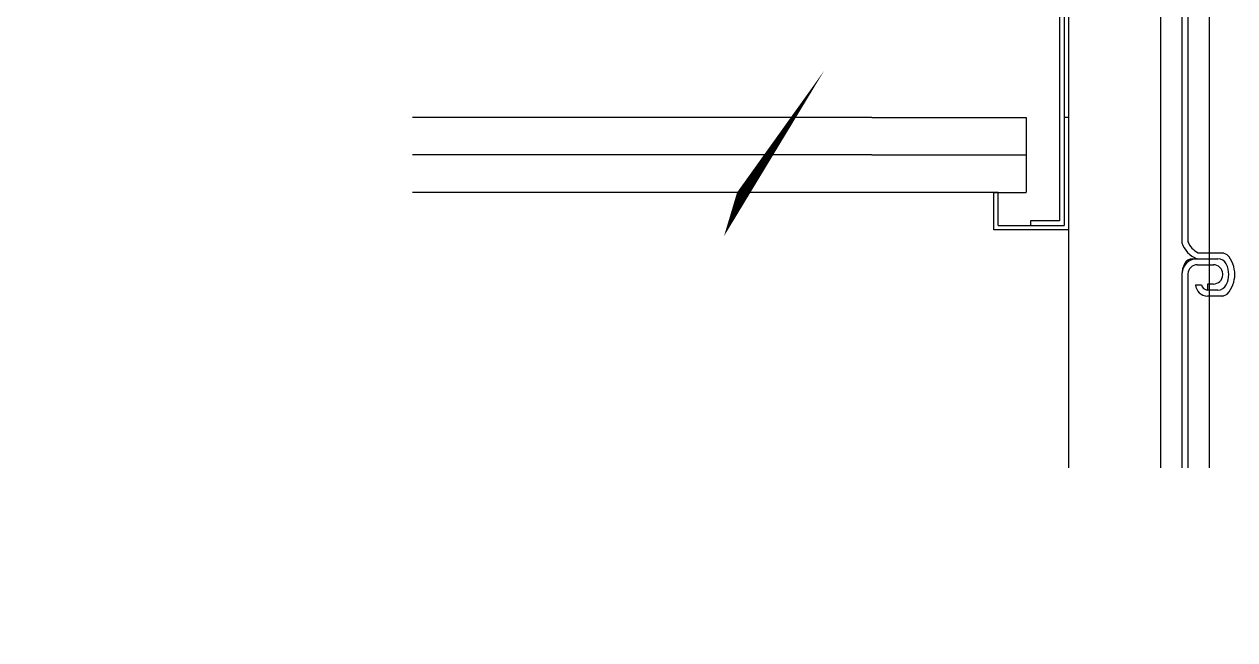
# Model space of a CAD drawing. Header units: millimetres. Extents: x -6941 to 136681, y 2065 to 58366.
# Drawn here: x 47112 to 49631, y 46649 to 47929 of the extents above; entities that cross this region are included whole.
import ezdxf

# ---------------------------------------------------------------- set-up
doc = ezdxf.new("R2010")
doc.units = ezdxf.units.MM
doc.header["$LTSCALE"] = 4
doc.header["$MEASUREMENT"] = 0
for name, color, linetype in [('9', 9, 'CONTINUOUS'), ('CEIL', 8, 'CONTINUOUS'), ('ELE', 4, 'CONTINUOUS'), ('철물', 4, 'CONTINUOUS')]:
    doc.layers.add(name, color=color, linetype=linetype)

msp = doc.modelspace()

# ---------------------------------------------------------------- linework, layer by layer
at = {"layer": '9', "ltscale": 10}
for p, q in [((49476.73, 48359.32), (49476.73, 47006.63)), ((49578.13, 48359.32), (49578.13, 47006.63)), ((49521.43, 47987.65), (49521.43, 47474.6)), ((49533.91, 47993.75), (49533.91, 47476.68)), ((49285.62, 47735.3), (49285.62, 47006.63)), ((49544.02, 47441.31), (49596.35, 47441.31)), ((49554.23, 47441.31), (49596.35, 47441.31)), ((49554.23, 47441.31), (49596.35, 47441.31)), ((49555.26, 47453.79), (49606.46, 47453.79)), ((49555.26, 47453.79), (49606.46, 47453.79)), ((49555.26, 47453.79), (49606.46, 47453.79)), ((49615.74, 47449.64), (49606.46, 47453.79)), ((49615.74, 47449.64), (49606.46, 47453.79)), ((49615.74, 47449.64), (49606.46, 47453.79)), ((49553.42, 47428.83), (49586.94, 47428.83)), ((49553.42, 47428.83), (49586.94, 47428.83)), ((49553.42, 47428.83), (49586.94, 47428.83)), ((49521.46, 47410.46), (49521.43, 47402.63)), ((49521.46, 47410.46), (49521.43, 47402.63)), ((49521.43, 47402.63), (49521.43, 47006.63)), ((49533.91, 47408.73), (49533.91, 47006.63)), ((49549.65, 47386.89), (49562.2, 47386.89)), ((49549.65, 47386.89), (49562.2, 47386.89)), ((49549.65, 47386.89), (49562.2, 47386.89)), ((49574.47, 47376.23), (49573.16, 47376.23)), ((49574.47, 47376.23), (49573.16, 47376.23)), ((49574.47, 47376.23), (49573.16, 47376.23)), ((49587.03, 47388.64), (49574.47, 47388.56)), ((49587.03, 47388.64), (49574.47, 47388.56)), ((49587.03, 47388.64), (49574.47, 47388.56)), ((49574.47, 47388.56), (49574.47, 47376.23)), ((49574.47, 47388.56), (49574.47, 47376.23)), ((49574.47, 47388.56), (49574.47, 47376.23)), ((49596.35, 47376.16), (49574.55, 47376.16)), ((49596.35, 47376.16), (49574.55, 47376.16)), ((49596.35, 47376.16), (49574.55, 47376.16)), ((49586.94, 47388.64), (49587.03, 47388.64)), ((49586.94, 47388.64), (49587.03, 47388.64)), ((49586.94, 47388.64), (49587.03, 47388.64)), ((49606.46, 47363.68), (49615.74, 47367.82)), ((49606.46, 47363.68), (49615.74, 47367.82)), ((49606.46, 47363.68), (49615.74, 47367.82)), ((49606.46, 47363.68), (49574.55, 47363.68)), ((49606.46, 47363.68), (49574.55, 47363.68)), ((49606.46, 47363.68), (49574.55, 47363.68))]:
    msp.add_line(p, q, dxfattribs=at)
for centre, radius, start, end in [((49571.94, 47490.74), 53.02, 197.71637, 248.79046), ((49571.94, 47490.74), 53.02, 197.71637, 248.79046), ((49571.94, 47490.74), 40.54, 200.28582, 245.70108), ((49571.94, 47490.74), 40.54, 200.28582, 245.70108), ((49553.42, 47409.32), 31.98, 90, 177.97097), ((49553.42, 47409.32), 31.98, 90, 177.97097), ((49544.02, 47421.8), 19.5, 90, 153.45081), ((49596.35, 47421.8), 19.5, 26.54919, 90), ((49596.35, 47421.8), 19.5, 26.54919, 90), ((49596.35, 47421.8), 19.5, 26.54919, 90), ((49570.18, 47408.73), 61.23, 318.07328, 41.92672), ((49570.18, 47408.73), 61.23, 318.07328, 41.92672), ((49570.18, 47408.73), 61.23, 318.07328, 41.92672), ((49570.18, 47408.73), 48.75, 153.45081, 180), ((49553.42, 47409.32), 19.5, 90, 177.97097), ((49553.42, 47409.32), 19.5, 90, 177.97097), ((49553.42, 47409.32), 19.5, 90, 177.97097), ((49586.94, 47409.32), 19.5, 2.02903, 90), ((49586.94, 47409.32), 19.5, 2.02903, 90), ((49586.94, 47409.32), 19.5, 2.02903, 90), ((49570.18, 47408.73), 48.75, 333.45081, 26.54919), ((49570.18, 47408.73), 48.75, 333.45081, 26.54919), ((49570.18, 47408.73), 48.75, 333.45081, 26.54919), ((49570.18, 47408.73), 36.27, 177.97097, 180), ((49570.18, 47408.73), 36.27, 177.97097, 180), ((49570.18, 47408.73), 36.27, 177.97097, 180), ((49586.94, 47408.14), 19.5, 270, 357.97097), ((49586.94, 47408.14), 19.5, 270, 357.97097), ((49586.94, 47408.14), 19.5, 270, 357.97097), ((49570.18, 47408.73), 36.27, 357.97097, 2.02903), ((49570.18, 47408.73), 36.27, 357.97097, 2.02903), ((49570.18, 47408.73), 36.27, 357.97097, 2.02903), ((49574.55, 47388.64), 24.96, 184.01179, 270), ((49574.55, 47388.64), 24.96, 184.01179, 270), ((49574.55, 47388.64), 24.96, 184.01179, 270), ((49574.55, 47388.64), 12.48, 188.04341, 270), ((49574.55, 47388.64), 12.48, 188.04341, 270), ((49574.55, 47388.64), 12.48, 188.04341, 270), ((49574.55, 47388.56), 0.078, 90, 180), ((49574.55, 47388.56), 0.078, 90, 180), ((49574.55, 47388.56), 0.078, 90, 180), ((49574.55, 47376.23), 0.078, 180, 270), ((49574.55, 47376.23), 0.078, 180, 270), ((49574.55, 47376.23), 0.078, 180, 270), ((49596.35, 47395.66), 19.5, 270, 333.45081), ((49596.35, 47395.66), 19.5, 270, 333.45081), ((49596.35, 47395.66), 19.5, 270, 333.45081)]:
    msp.add_arc(centre, radius, start, end, dxfattribs=at)
at = {"layer": 'CEIL'}
for p, q in [((48876.11, 47735.3), (47920.26, 47735.3)), ((48876.11, 47735.3), (49197.19, 47735.3)), ((49197.27, 47735.22), (49197.27, 47579.37)), ((48876.11, 47657.29), (47920.26, 47657.29)), ((48876.11, 47657.29), (49197.27, 47657.29)), ((49138.98, 47579.29), (47920.26, 47579.29))]:
    msp.add_line(p, q, dxfattribs=at)
msp.add_arc((49197.19, 47735.22), 0.078, 0, 90, dxfattribs=at)
at = {"layer": 'ELE'}
msp.add_lwpolyline([(48595.69, 47579.29, 0, 90, 0), (48476.72, 47336.92, 0, 0, 0), (48086.89, 46693.85, 0, 0, 0), (47157.03, 46693.85, 0, 0, 0)], format="xyseb", dxfattribs=at)
at = {"layer": '철물', "ltscale": 10}
for p, q in [((49266.9, 47969.23), (49266.9, 47520.09)), ((49276.26, 47969.23), (49276.26, 47510.65)), ((49285.62, 47978.59), (49285.62, 47735.3)), ((49285.62, 47735.29), (49276.26, 47735.29)), ((49129.61, 47579.29), (49138.98, 47579.29)), ((49129.61, 47501.29), (49129.61, 47579.29)), ((49138.98, 47510.65), (49138.98, 47579.29)), ((49138.98, 47579.29), (49197.19, 47579.29)), ((49266.9, 47520.09), (49206.3, 47520.09)), ((49206.3, 47520.09), (49206.3, 47510.65)), ((49285.62, 47501.29), (49129.61, 47501.29)), ((49138.98, 47510.65), (49207.62, 47510.65)), ((49207.62, 47510.65), (49276.26, 47510.65))]:
    msp.add_line(p, q, dxfattribs=at)
msp.add_arc((49197.19, 47579.37), 0.078, 270, 0, dxfattribs=at)

doc.saveas('drawing.dxf')
